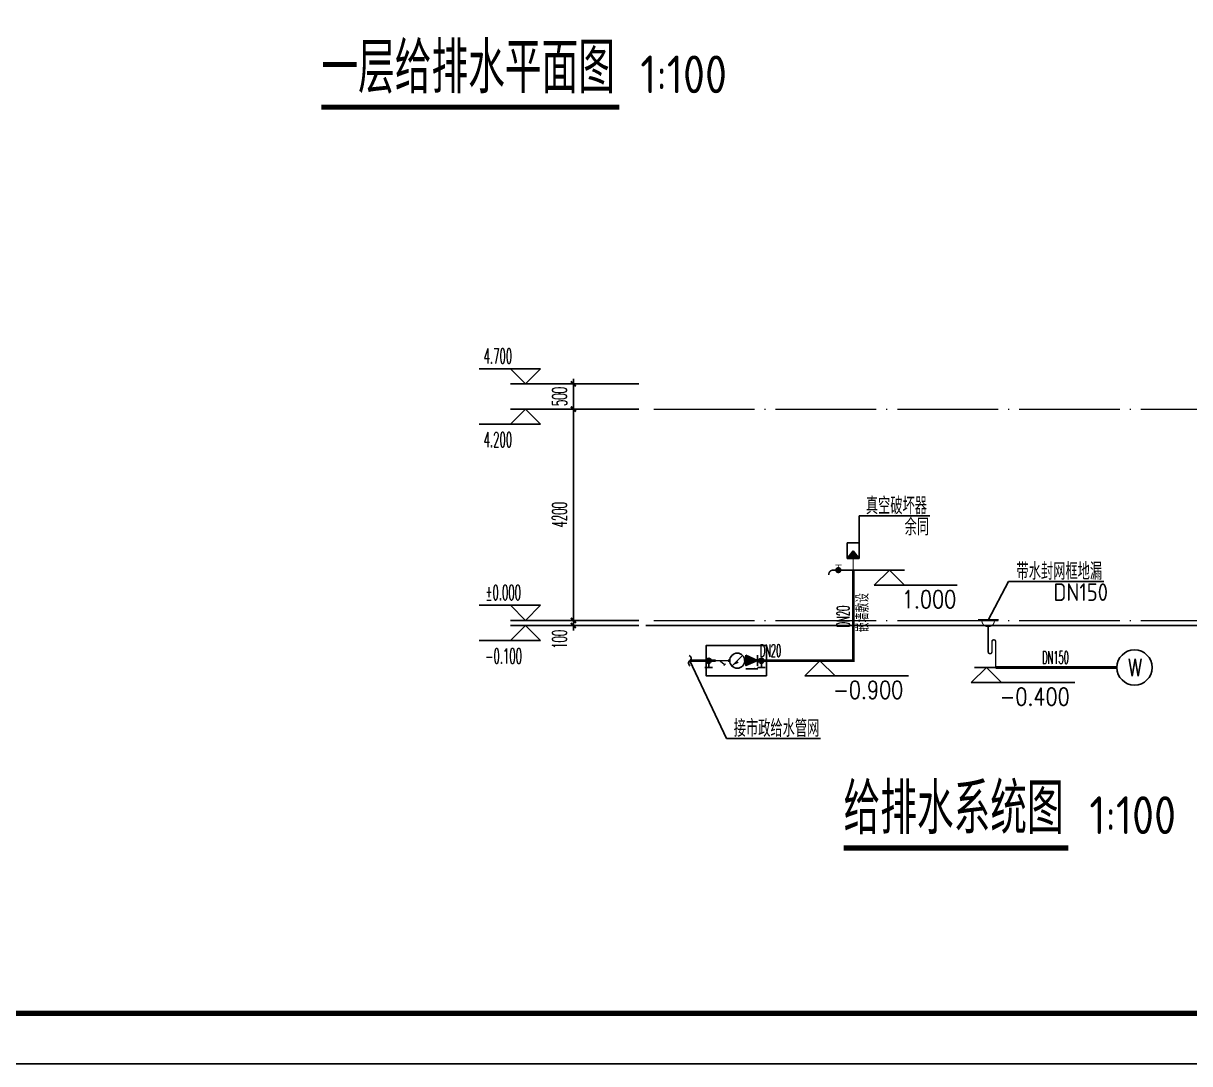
# Model space of a CAD drawing. Extents: x 806433 to 916184, y 471594 to 628865.
# Drawn here: x 849428 to 872610, y 504587 to 525258 of the extents above; entities that cross this region are included whole.
import ezdxf

# ---------------------------------------------------------------- set-up
doc = ezdxf.new("R2010")
doc.units = 0
doc.header["$LTSCALE"] = 1000
doc.header["$MEASUREMENT"] = 0
doc.linetypes.add('DOTE', pattern=[2.42, 2, -0.2, 0.02, -0.2])
for name, color, linetype in [('DIM_SYMB', 3, 'Continuous'), ('DIM_不分区给水', 3, 'Continuous'), ('DIM_废水', 31, 'Continuous'), ('EQUIP_不分区给水', 7, 'Continuous'), ('EQUIP_污水', 7, 'Continuous'), ('EQUIP_给水', 7, 'Continuous'), ('PIPE-不分区给水', 3, 'TG_J'), ('PIPE-废水', 31, 'TG_F'), ('PUB_DIM', 3, 'Continuous'), ('TEXT_不分区给水', 7, 'Continuous'), ('TEXT_废水', 7, 'Continuous'), ('TEXT_污水', 7, 'Continuous'), ('TWT_ELEV', 3, 'Continuous'), ('VALVE_不分区给水', 7, 'Continuous'), ('VALVE_室外消防', 7, 'Continuous'), ('WELL_污水', 2, 'Continuous'), ('图框', 140, 'Continuous'), ('看线', 251, 'Continuous'), ('立面', 2, 'Continuous')]:
    doc.layers.add(name, color=color, linetype=linetype)
doc.layers.add('DOTE', color=19, linetype='DOTE', lineweight=9)
doc.styles.add('_TCH_DIM', font='SIMPLEX.shx', dxfattribs={"width": 0.7, "bigfont": 'GBCBIG.shx'})
doc.styles.add('_TCH_DIM_T3', font='SIMPLEX.shx', dxfattribs={"width": 0.494118, "bigfont": 'GBCBIG.shx'})
doc.styles.add('_TWT_DIM_ELE', font='SIMPLEX', dxfattribs={"width": 0.8, "height": 3.5, "bigfont": 'HZTXT'})
doc.styles.add('_TWT_PIPEDN', font='SIMPLEX.shx', dxfattribs={"width": 0.6, "oblique": 10, "height": 3, "bigfont": 'HZTXT.shx'})
doc.styles.add('_TWT_WELL', font='SIMPLEX', dxfattribs={"width": 0.8, "height": 3.5, "bigfont": 'HZTXT'})
doc.styles.add('HZ', font='txt', dxfattribs={"bigfont": 'hztxt'})
doc.styles.get("Standard").update_dxf_attribs({"font": 'gbenor.shx', "bigfont": 'gbcbig.shx'})
doc.styles.add('STANDARD_T3', font='gbenor.shx', dxfattribs={"bigfont": 'gbcbig.shx'})
doc.styles.add('TG_LINETYPE', font='SIMPLEX', dxfattribs={"width": 0.8, "height": 3, "bigfont": 'HZTXT'})
doc.linetypes.add('TG_F', pattern='A,2,-0.3,["F",TG_LINETYPE,S=0.1,R=0,X=-0.23,Y=-0.15],0', length=2.3)
doc.linetypes.add('TG_J', pattern='A,2,-0.3,["J",TG_LINETYPE,S=0.1,R=0,X=-0.23,Y=-0.15],0', length=2.3)
doc.dimstyles.new('_TCH_ARCH&&100', dxfattribs={"dimtxt": 297.5, "dimasz": 100, "dimexe": 250, "dimexo": 300, "dimgap": 126.25, "dimtad": 1, "dimdec": 0, "dimzin": 0, "dimdsep": 46, "dimtxsty": '_TCH_DIM_T3', "dimblk": 'ARCHTICK', "dimcen": 0.09, "dimclrt": 4, "dimazin": 2, "dimtfac": 1, "dimtdec": 0, "dimtix": 1, "dimtmove": 2, "dimatfit": 3, "dimfxl": 0, "dimtolj": 1, "dimtzin": 0, "dimarcsym": 0})

# ---------------------------------------------------------------- blocks, each defined once
blk = doc.blocks.new('$VALVE$00000761')
blk.add_hatch(color=256).paths.add_polyline_path([(79, 153), (0, 257), (-80, 153)])
for p, q in [((-80, 361), (-80, 153)), ((-80, 361), (79, 361)), ((79, 153), (79, 361)), ((0, 257), (-80, 153)), ((0, 257), (79, 153)), ((-80, 153), (79, 153))]:
    blk.add_line(p, q)
at = {"const_width": 15}
blk.add_lwpolyline([(0, 153), (0, 0)], dxfattribs=at)
blk = doc.blocks.new('_ArchTick')
at = {"color": 0, "linetype": 'ByBlock', "const_width": 0.4}
blk.add_lwpolyline([(-0.5, -0.5), (0.5, 0.5)], dxfattribs=at)
blk = doc.blocks.new('*D33')
at = {"layer": 'Defpoints', "color": 0}
for p in [(860360, 513394), (861960, 513394), (861960, 513294)]:
    blk.add_point(p, dxfattribs=at)
at = {"layer": 'PUB_DIM', "color": 0, "lineweight": -2}
for p, q in [((860360, 513394), (860360, 513494)), ((861660, 513394), (860110, 513394)), ((861660, 513294), (860110, 513294)), ((860360, 513294), (860360, 513394)), ((860360, 513294), (860360, 513194))]:
    blk.add_line(p, q, dxfattribs=at)
at = {"layer": 'PUB_DIM', "color": 0, "lineweight": -2, "xscale": 100, "yscale": 100, "zscale": 100}
for p, rotation in [((860360, 513394), 270), ((860360, 513294), 90)]:
    blk.add_blockref('_ArchTick', p, dxfattribs=dict(at, rotation=rotation))
at = {"layer": 'PUB_DIM', "color": 4, "insert": (860085, 513019), "char_height": 297.5, "attachment_point": 5, "rotation": 90, "style": '_TCH_DIM_T3'}
blk.add_mtext('\\A1;100', dxfattribs=at)
blk = doc.blocks.new('*D34')
at = {"layer": 'Defpoints', "color": 0}
for p in [(860360, 517594), (861960, 517594), (861960, 513394)]:
    blk.add_point(p, dxfattribs=at)
at = {"layer": 'PUB_DIM', "color": 0, "lineweight": -2}
for p, q in [((861660, 517594), (860110, 517594)), ((860360, 513394), (860360, 517594)), ((861660, 513394), (860110, 513394))]:
    blk.add_line(p, q, dxfattribs=at)
at = {"layer": 'PUB_DIM', "color": 0, "lineweight": -2, "xscale": 100, "yscale": 100, "zscale": 100}
for p, rotation in [((860360, 517594), 90), ((860360, 513394), 270)]:
    blk.add_blockref('_ArchTick', p, dxfattribs=dict(at, rotation=rotation))
at = {"layer": 'PUB_DIM', "color": 4, "insert": (860085, 515494), "char_height": 297.5, "attachment_point": 5, "rotation": 90, "style": '_TCH_DIM_T3'}
blk.add_mtext('\\A1;4200', dxfattribs=at)
blk = doc.blocks.new('*D35')
at = {"layer": 'Defpoints', "color": 0}
for p in [(860360, 518094), (861960, 518094), (861960, 517594)]:
    blk.add_point(p, dxfattribs=at)
at = {"layer": 'PUB_DIM', "color": 0, "lineweight": -2}
for p, q in [((860360, 518094), (860360, 518194)), ((861660, 518094), (860110, 518094)), ((860360, 517594), (860360, 518094)), ((861660, 517594), (860110, 517594)), ((860360, 517594), (860360, 517494))]:
    blk.add_line(p, q, dxfattribs=at)
at = {"layer": 'PUB_DIM', "color": 0, "lineweight": -2, "xscale": 100, "yscale": 100, "zscale": 100}
for p, rotation in [((860360, 518094), 270), ((860360, 517594), 90)]:
    blk.add_blockref('_ArchTick', p, dxfattribs=dict(at, rotation=rotation))
at = {"layer": 'PUB_DIM', "color": 4, "insert": (860085, 517844), "char_height": 297.5, "attachment_point": 5, "rotation": 90, "style": '_TCH_DIM_T3'}
blk.add_mtext('\\A1;500', dxfattribs=at)
blk = doc.blocks.new('$VALVE$00000497')
for p, q in [((78, 138), (-78, 138)), ((0, 50), (0, 138))]:
    blk.add_line(p, q)
at = {"const_width": 49.6}
blk.add_lwpolyline([(25, 0, 1), (-25, 0, 1)], format="xyb", close=True, dxfattribs=at)
blk.add_circle((0, 0), 50)
blk = doc.blocks.new('$VALVE$00000742')
blk.add_line((-93, -93), (93, 93))
blk.add_lwpolyline([(93, 93, 0, 50, 0), (-13, 22, 50, 50, 0)], format="xyseb")
blk.add_circle((0, 0), 150)
for p in [(-150, 0), (150, 0)]:
    blk.add_point(p)
blk = doc.blocks.new('$VALVE$00000501')
for p, q in [((-175, 32), (-175, -32)), ((175, 32), (175, -32)), ((96, -77), (50, -123))]:
    blk.add_line(p, q)
at = {"const_width": 35}
for points in [[(-175, 0), (175, 0)], [(-52, 0), (73, -100)]]:
    blk.add_lwpolyline(points, dxfattribs=at)
for p in [(-175, -2), (175, -2)]:
    blk.add_point(p)
blk = doc.blocks.new('$VALVE$00000656')
for p, q in [((-113, 110), (-113, -100)), ((118, -164), (-119, -164))]:
    blk.add_line(p, q)
blk.add_lwpolyline([(119, 5, 203, 0, 0), (-113, 5, 0, 0, 0)], format="xyseb")
blk.add_lwpolyline([(119, 107), (-113, 5), (119, -97)], close=True)
for p in [(-113, 5), (119, 5)]:
    blk.add_point(p)
blk.add_solid([(-44, -164), (-44, -139), (-119, -164)])
blk = doc.blocks.new('$TwtSys$00000132')
at = {"elevation": 0}
blk.add_lwpolyline([(7, -101, -0.575183), (0, 0, 0.604745), (-11, 101, 16.924828)], format="xyb", dxfattribs=at)
blk = doc.blocks.new('$ATTACHMENT$00000139')
at = {"const_width": 30}
blk.add_lwpolyline([(0, 0), (-400, 0, 0.443942), (-486, -95, -1.105826)], format="xyb", dxfattribs=at)
at = {"const_width": 15}
for points in [[(-231, 100), (-359, 100)], [(-296, 0), (-296, 100)]]:
    blk.add_lwpolyline(points, dxfattribs=at)
at = {"const_width": 62.5}
blk.add_lwpolyline([(-265, 0, -1), (-327, 0, -1)], format="xyb", close=True, dxfattribs=at)
at = {"flags": 1}
for tag in ['UNIT', 'SPEC', 'WHAT']:
    blk.add_attdef(tag, (0, 0), '', height=0.0001, dxfattribs=at)
blk = doc.blocks.new('$ATTACHMENT$00000196')
blk.add_line((53, 944), (-347, 944))
for points, const_width in [([(-25, 944, -1.067664), (-275, 944)], 20), ([(0, 0), (0, 512, 1), (-75, 512), (-75, 312, -1), (-150, 312), (-150, 810)], 30)]:
    blk.add_lwpolyline(points, format="xyb", dxfattribs=dict(const_width=const_width))
at = {"style": 'HZ', "flags": 1}
for tag in ['WHAT', 'SPEC', 'UNIT']:
    blk.add_attdef(tag, (-150, 810), '', height=0.001, dxfattribs=at)
blk = doc.blocks.new('$TWTSYS$00000187')
blk.add_circle((0, 0, 0), 0.5)

msp = doc.modelspace()

# ---------------------------------------------------------------- hatches: boundary and pattern name
at = {"layer": 'PIPE-不分区给水'}
for points in [[(865922.9, 512594), (865922.9, 512566.5), (865950.4, 512566.5)], [(865922.9, 512594), (865950.4, 512594), (865950.4, 512566.5)]]:
    msp.add_hatch(color=256, dxfattribs=at).paths.add_polyline_path(points)

# ---------------------------------------------------------------- linework, layer by layer
at = {"layer": 'DIM_SYMB', "const_width": 105}
for points in [[(855353, 523592.4), (861271, 523592.4)], [(865730.3, 508872.7), (870196.1, 508872.7)]]:
    msp.add_lwpolyline(points, dxfattribs=at)
at = {"layer": 'DIM_不分区给水'}
for p, q in [((866041.6, 514779.8), (866041.6, 515469)), ((866041.6, 515469), (867442.9, 515469)), ((868607.5, 513402.2), (869007.5, 514165.8)), ((869007.5, 514165.8), (870905.8, 514165.8)), ((862674.9, 512594), (863405.6, 511045.5)), ((865261.1, 512594), (864961.1, 512294)), ((865054.7, 512594), (865561.1, 512594)), ((865261.1, 512594), (865561.1, 512294)), ((864961.1, 512294), (867021.1, 512294)), ((863405.6, 511045.5), (865270.8, 511045.5))]:
    msp.add_line(p, q, dxfattribs=at)
at = {"layer": 'DIM_废水'}
for p, q in [((868569.4, 512458.6), (868269.4, 512158.6)), ((868331.3, 512458.6), (868869.4, 512458.6)), ((868569.4, 512458.6), (868869.4, 512158.6)), ((868269.4, 512158.6), (870329.4, 512158.6))]:
    msp.add_line(p, q, dxfattribs=at)
at = {"layer": 'DOTE', "color": 8}
for points in [[(861960.1, 517594), (878485, 517594)], [(861960.1, 513394), (878485, 513394)]]:
    msp.add_lwpolyline(points, dxfattribs=at)
at = {"layer": 'PIPE-不分区给水', "const_width": 55}
for points in [[(865922.9, 512594), (865922.9, 514394)], [(862674.9, 512594), (863170.2, 512594)], [(863450.2, 512594), (863467.9, 512594)], [(863767.9, 512594), (863792.5, 512594)], [(864024.2, 512594), (865922.9, 512594)]]:
    msp.add_lwpolyline(points, dxfattribs=at)
at = {"layer": 'PIPE-废水', "const_width": 55}
msp.add_lwpolyline([(868754.7, 512458.6), (871163.4, 512458.6)], dxfattribs=at)
at = {"layer": 'PUB_DIM'}
for p, q in [((859710.1, 518394), (858490.1, 518394)), ((859410.1, 518094), (859110.1, 518394)), ((859410.1, 518094), (859710.1, 518394)), ((860110.1, 518094), (859110.1, 518094)), ((859410.1, 517594), (859110.1, 517294)), ((861160.1, 517594), (859110.1, 517594)), ((859410.1, 517594), (859710.1, 517294)), ((859710.1, 517294), (858490.1, 517294)), ((859710.1, 513694), (858490.1, 513694)), ((859410.1, 513394), (859110.1, 513694)), ((859410.1, 513394), (859710.1, 513694)), ((860910.1, 513394), (859110.1, 513394)), ((859410.1, 513294), (859110.1, 512994)), ((860110.1, 513294), (859110.1, 513294)), ((859410.1, 513294), (859710.1, 512994)), ((859710.1, 512994), (858490.1, 512994))]:
    msp.add_line(p, q, dxfattribs=at)
at = {"layer": 'TWT_ELEV'}
for p, q in [((865922.9, 514394), (866942.1, 514394)), ((866642.1, 514394), (866342.1, 514094)), ((866642.1, 514394), (866942.1, 514094)), ((866342.1, 514094), (867986.1, 514094))]:
    msp.add_line(p, q, dxfattribs=at)
at = {"layer": '图框'}
msp.add_lwpolyline([(832868.9, 504586.9), (892268.9, 504586.9), (892268.9, 546586.9), (832868.9, 546586.9)], close=True, dxfattribs=at)
at = {"layer": '图框', "const_width": 100}
msp.add_lwpolyline([(835368.9, 505586.9), (891268.9, 505586.9), (891268.9, 545586.9), (835368.9, 545586.9)], close=True, dxfattribs=at)
at = {"layer": '看线'}
msp.add_lwpolyline([(864197.9, 512294), (862997.9, 512294), (862997.9, 512894), (864197.9, 512894)], close=True, dxfattribs=at)
at = {"layer": '立面', "color": 8}
msp.add_line((861801.4, 513294), (878643.6, 513294), dxfattribs=at)

# ---------------------------------------------------------------- block references
at = {"layer": 'EQUIP_不分区给水'}
msp.add_blockref('$TwtSys$00000132', (862674.9, 512594), dxfattribs=at)
at = {"layer": 'EQUIP_污水'}
msp.add_blockref('$ATTACHMENT$00000196', (868754.7, 512458.6), dxfattribs=at)
at = {"layer": 'EQUIP_给水'}
msp.add_blockref('$ATTACHMENT$00000139', (865922.9, 514394), dxfattribs=at)
at = {"layer": 'VALVE_不分区给水', "xscale": -1, "yscale": -1}
for name, p in [('$VALVE$00000497', (863049.6, 512594)), ('$VALVE$00000742', (863617.9, 512594)), ('$VALVE$00000497', (864096.4, 512594))]:
    msp.add_blockref(name, p, dxfattribs=at)
at = {"layer": 'VALVE_不分区给水', "xscale": 0.8, "yscale": 0.8, "zscale": 0.8}
msp.add_blockref('$VALVE$00000501', (863310.2, 512594), dxfattribs=at)
at = {"layer": 'VALVE_不分区给水', "xscale": -1}
msp.add_blockref('$VALVE$00000656', (863908.3, 512594), dxfattribs=at)
at = {"layer": 'VALVE_室外消防', "xscale": 1.5, "yscale": 1.5, "zscale": 1.5}
msp.add_blockref('$VALVE$00000761', (865922.9, 514394), dxfattribs=at)
at = {"layer": 'WELL_污水', "xscale": 700, "yscale": 700, "zscale": 700, "rotation": 90}
msp.add_blockref('$TWTSYS$00000187', (871513.4, 512458.6), dxfattribs=at)

# ---------------------------------------------------------------- texts
at = {"layer": 'DIM_SYMB', "color": 7}
for s, height, p in [('一层给排水平面图', 1012.77, (855353, 523869.5)), ('1:100', 750, (861691, 523869.5)), ('给排水系统图', 1012.77, (865730.3, 509149.7)), ('1:100', 750, (870616.1, 509149.7))]:
    msp.add_text(s, height=height, dxfattribs=at).set_placement(p)
at = {"layer": 'DIM_不分区给水', "color": 7, "style": 'STANDARD_T3'}
for s, height, p in [('真空破坏器', 337.59, (866174, 515504)), ('余同', 337.59, (866944.7, 515084)), ('带水封网框地漏', 337.59, (869167.7, 514200.8)), ('DN150', 350, (869902.3, 513780.8))]:
    msp.add_text(s, height=height, dxfattribs=at).set_placement(p)
at = {"layer": 'DIM_不分区给水', "color": 7, "style": '_TWT_DIM_ELE', "width": 0.8}
msp.add_text('-0.900', height=350, dxfattribs=at).set_placement((865524.4, 511839))
at = {"layer": 'DIM_不分区给水', "color": 7}
msp.add_text('接市政给水管网', height=337.59, dxfattribs=at).set_placement((863547.7, 511080.5))
at = {"layer": 'DIM_废水', "color": 7, "style": '_TWT_DIM_ELE', "width": 0.8}
msp.add_text('-0.400', height=350, dxfattribs=at).set_placement((868832.7, 511703.6))
at = {"layer": 'PUB_DIM', "color": 7, "style": '_TCH_DIM', "width": 0.494118}
for s, p in [('4.700', (858577.7, 518499)), ('4.200', (858577.7, 516839)), ('%%P0.000', (858614.1, 513799)), ('-0.100', (858608.5, 512539))]:
    msp.add_text(s, height=297.5, dxfattribs=at).set_placement(p)
at = {"layer": 'TEXT_不分区给水', "style": '_TWT_PIPEDN'}
for s, width, p in [('嵌墙敷设', 0.6, (866231.2, 513158.9)), ('DN20', 0.48, (865847.9, 513259.1))]:
    msp.add_text(s, height=250, rotation=90, dxfattribs=dict(at, width=width)).set_placement(p)
at = {"layer": 'TEXT_不分区给水', "style": '_TWT_PIPEDN', "width": 0.48}
msp.add_text('DN20', height=250, dxfattribs=at).set_placement((864063.9, 512669))
at = {"layer": 'TEXT_废水', "style": '_TWT_PIPEDN', "width": 0.48}
msp.add_text('DN150', height=250, dxfattribs=at).set_placement((869678.4, 512533.6))
at = {"layer": 'TEXT_污水', "style": '_TWT_WELL', "width": 0.8}
msp.add_text('W', height=350, dxfattribs=at).set_placement((871380.1, 512283.6))
at = {"layer": 'TWT_ELEV', "color": 7, "style": '_TWT_DIM_ELE', "width": 0.8}
msp.add_text('1.000', height=350, dxfattribs=at).set_placement((866889.4, 513639))

# ---------------------------------------------------------------- dimensions: what is measured, and where the dimension line sits
at = {"layer": 'PUB_DIM'}
for p1, p2, picture, middle in [((861960.1, 517594), (861960.1, 518094), '*D35', (860085.1, 517844)), ((861960.1, 513394), (861960.1, 517594), '*D34', (860085.1, 515494))]:
    dim = msp.add_aligned_dim(p1=p1, p2=p2, distance=1600, dimstyle='_TCH_ARCH&&100', dxfattribs=at)
    dim.commit()
    dim.dimension.update_dxf_attribs({"geometry": picture, "text_midpoint": middle})
dim = msp.add_linear_dim(base=(860360.1, 513394), p1=(861960.1, 513294), p2=(861960.1, 513394), angle=90, dimstyle='_TCH_ARCH&&100', dxfattribs=at)
dim.commit()
dim.dimension.update_dxf_attribs({"geometry": '*D33', "text_midpoint": (860085.1, 513019), "dimtype": 129})

doc.saveas('drawing.dxf')
